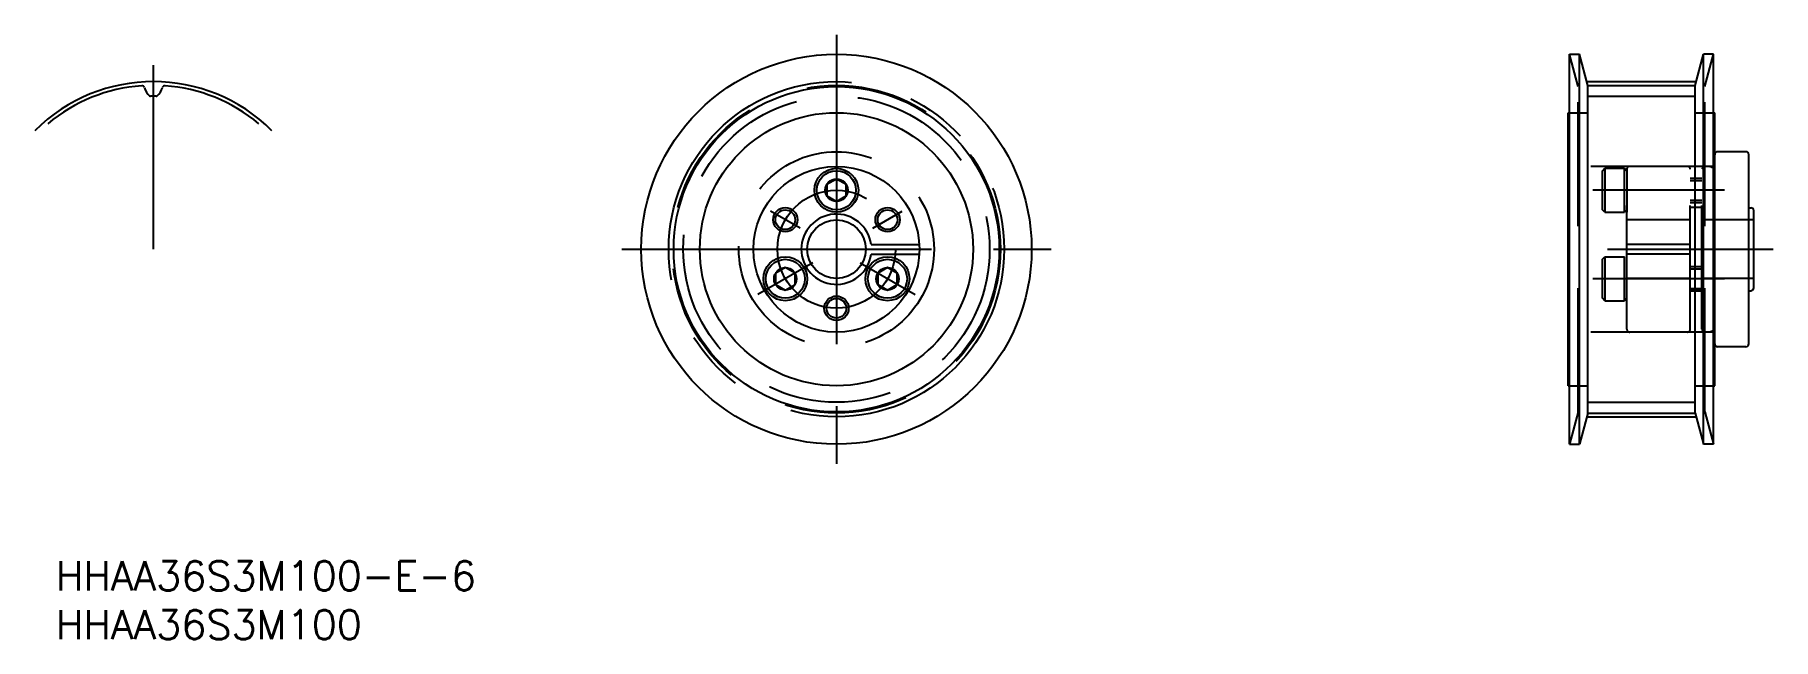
# Model space of a CAD drawing. Extents: x -82 to 96, y -40 to 22.
import ezdxf

# ---------------------------------------------------------------- set-up
doc = ezdxf.new("R2010")
doc.units = 0
doc.linetypes.add('CENTER', pattern=[50.8, 31.75, -6.35, 6.35, -6.35])
doc.linetypes.add('DASHED', pattern=[19.05, 12.7, -6.35])
doc.layers.get('0').update_dxf_attribs({"linetype": 'CONTINUOUS'})
doc.layers.add('CENTER', color=1, linetype='CENTER')
doc.styles.get("Standard").update_dxf_attribs({"font": 'txt.shx', "height": 3, "bigfont": 'bigfont.shx'})

# ---------------------------------------------------------------- blocks, each defined once
blk = doc.blocks.new('*U19')
at = {"color": 7, "linetype": 'CONTINUOUS'}
blk.add_text('HHAA36S3M100', height=3, dxfattribs=at).set_placement((-80, -40))
blk = doc.blocks.new('*U20')
at = {"color": 7, "linetype": 'CONTINUOUS'}
blk.add_text('HHAA36S3M100-E-6', height=3, dxfattribs=at).set_placement((-80, -35))

msp = doc.modelspace()

# ---------------------------------------------------------------- linework, layer by layer
at = {"color": 3, "linetype": 'DASHED'}
for p, q in [((76, 16.68), (75.11, 20)), ((89, 16.68), (89.89, 20)), ((76, -16.68), (76, 16.68)), ((89, -16.68), (89, 16.68)), ((77, 15.7), (88, 15.7)), ((75.11, 14), (77, 14)), ((88, 14), (89.89, 14)), ((90, 8.5), (75, 8.5)), ((78.5, 8.05), (78.75, 8.3)), ((78.5, 4.05), (78.5, 8.05)), ((78.75, 8.3), (80.75, 8.3)), ((78.75, 8.3), (78.75, 3.8)), ((80.75, 8.3), (81, 8.05)), ((80.75, 3.8), (80.75, 8.3)), ((81, -8.2), (81, 8.2)), ((87.5, -8.2), (87.5, 8.2)), ((87.5, 7.3), (88.7, 7.3)), ((88.7, -8.2), (88.7, 8.2)), ((89.39, 8.5), (89, 8.5)), ((89.69, 8.42), (89.39, 8.5)), ((87.5, 7.06), (88.7, 7.06)), ((78.75, 3.8), (78.5, 4.05)), ((78.75, 3.8), (80.75, 3.8)), ((81, 4.05), (80.75, 3.8)), ((87.5, 5.04), (88.7, 5.04)), ((87.5, 4.8), (88.7, 4.8)), ((88.7, 4.27), (87.5, 4.27)), ((87.5, 3), (81, 3)), ((94, 3), (88.7, 3)), ((87.5, 0.5), (81, 0.5)), ((78.5, -1.03), (78.75, -0.78)), ((78.5, -5.03), (78.5, -1.03)), ((78.75, -0.78), (80.75, -0.78)), ((78.75, -0.78), (78.75, -5.28)), ((80.75, -5.28), (80.75, -0.78)), ((87.5, -0.5), (81, -0.5)), ((87.5, -1.78), (88.7, -1.78)), ((87.5, -3), (81, -3)), ((87.5, -2.02), (88.7, -2.02)), ((94, -3), (88.7, -3)), ((78.75, -5.28), (78.5, -5.03)), ((78.75, -5.28), (80.75, -5.28)), ((81, -5.03), (80.75, -5.28)), ((87.5, -4.03), (88.7, -4.03)), ((88.7, -4.27), (87.5, -4.27)), ((87.5, -4.28), (88.7, -4.28)), ((90, -8.5), (75, -8.5)), ((89.39, -8.5), (89, -8.5)), ((89.69, -8.42), (89.39, -8.5)), ((75.11, -14), (77, -14)), ((88, -14), (89.89, -14)), ((77, -15.7), (88, -15.7)), ((76, -16.68), (75.11, -20)), ((89, -16.68), (89.89, -20))]:
    msp.add_line(p, q, dxfattribs=at)
at = {"color": 7, "linetype": 'CONTINUOUS'}
for p, q in [((75.11, 20), (76.15, 20)), ((75.11, -20), (75.11, 20)), ((77, 16.81), (76.15, 20)), ((76.15, -20), (76.15, 20)), ((88, 16.81), (88.85, 20)), ((89.89, 20), (88.85, 20)), ((88.85, -20), (88.85, 20)), ((89.89, -20), (89.89, 20)), ((77, 16.81), (88, 16.81)), ((77, -16.81), (77, 16.81)), ((88, -16.81), (88, 16.81)), ((75, -14), (75, 14)), ((75, 14), (75.11, 14)), ((89.89, 14), (90, 14)), ((90, -14), (90, 14)), ((90, -9.7), (90, 9.7)), ((93.2, 10), (90.3, 10)), ((93.5, -9.7), (93.5, 9.7)), ((0, 7.2), (-1, 6.63)), ((1, 6.63), (0, 7.2)), ((81, 8.3), (81, 3.8)), ((-1, 6.63), (-1, 5.47)), ((-1, 5.47), (0, 4.9)), ((0, 4.9), (1, 5.47)), ((1, 5.47), (1, 6.63)), ((93.5, 4.25), (93.7, 4.25)), ((94, -3.95), (94, 3.95)), ((3.57, 0.5), (8.49, 0.5)), ((3.57, -0.5), (8.49, -0.5)), ((-5.24, -1.87), (-6.24, -2.45)), ((-6.24, -2.45), (-6.24, -3.6)), ((-4.24, -2.45), (-5.24, -1.87)), ((-4.24, -3.6), (-4.24, -2.45)), ((5.23, -1.87), (4.23, -2.45)), ((4.23, -2.45), (4.23, -3.6)), ((6.23, -2.45), (5.23, -1.87)), ((6.23, -3.6), (6.23, -2.45)), ((-6.24, -3.6), (-5.24, -4.18)), ((-5.24, -4.18), (-4.24, -3.6)), ((4.23, -3.6), (5.23, -4.18)), ((5.23, -4.18), (6.23, -3.6)), ((93.5, -4.25), (93.7, -4.25)), ((93.2, -10), (90.3, -10)), ((75, -14), (75.11, -14)), ((89.89, -14), (90, -14)), ((77, -16.81), (76.15, -20)), ((77, -16.81), (88, -16.81)), ((88, -16.81), (88.85, -20)), ((88.21, -17.61), (88.21, -17.61)), ((88.43, -18.4), (88.43, -18.4)), ((75.11, -20), (76.15, -20)), ((89.89, -20), (88.85, -20))]:
    msp.add_line(p, q, dxfattribs=at)
for centre, radius in [((0, 0), 20), ((0, 0), 16.68), ((0, 0), 14), ((0, 0), 8.5), ((0, 6.05), 2.25), ((0, 6.05), 2), ((0, 6.05), 1.15), ((-5.24, 3.03), 1.01), ((5.24, 3.03), 1.01), ((0, 0), 3), ((-5.24, -3.03), 2.25), ((-5.24, -3.03), 2), ((5.23, -3.03), 2.25), ((5.23, -3.03), 2), ((-5.24, -3.03), 1.15), ((5.23, -3.03), 1.15), ((0, -6.05), 1.01)]:
    msp.add_circle(centre, radius, dxfattribs=at)
at = {"color": 3, "linetype": 'DASHED'}
for radius in [16.81, 15.7, 10]:
    msp.add_circle((0, 0), radius, dxfattribs=at)
at = {"color": 3, "linetype": 'CONTINUOUS'}
for centre in [(-5.24, 3.03), (5.24, 3.03), (0, -6.05)]:
    msp.add_circle(centre, 1.25, dxfattribs=at)
at = {"color": 7, "linetype": 'CONTINUOUS'}
for centre, radius, start, end in [((-70, 0), 16.81, 94.0817, 130), ((-71.18, 16.49), 0.28, 17.4244, 94.0817), ((-69.03, 17.16), 1.98, 197.4244, 226.1437), ((-70.97, 17.16), 1.98, 313.8563, 342.5756), ((-68.82, 16.49), 0.28, 85.9183, 162.5756), ((-70, 0), 16.81, 50, 85.9183), ((-70.29, 15.85), 0.15, 226.1437, 271.0465), ((-70, 0), 15.7, 90, 91.0465), ((-70, 0), 15.7, 88.9535, 90), ((-69.71, 15.85), 0.15, 268.9535, 313.8563), ((90.3, 9.7), 0.3, 90, 180), ((93.2, 9.7), 0.3, 0, 90), ((0, 0), 3.6, 7.9836, 352.0164), ((93.7, 3.95), 0.3, 360, 90), ((93.7, -3.95), 0.3, 270, 360), ((90.3, -9.7), 0.3, 180, 270), ((93.2, -9.7), 0.3, 270, 0)]:
    msp.add_arc(centre, radius, start, end, dxfattribs=at)
at = {"color": 3, "linetype": 'DASHED'}
for centre, radius, start, end in [((81.3, 8.2), 0.3, 90, 180), ((87.2, 8.2), 0.3, 0, 90), ((89, 8.2), 0.3, 90, 180), ((89.77, 8.73), 0.32, 255, 315.7191), ((81.3, -8.2), 0.3, 180, 270), ((87.2, -8.2), 0.3, 270, 0), ((89, -8.2), 0.3, 180, 270), ((89.77, -8.73), 0.32, 44.2809, 105)]:
    msp.add_arc(centre, radius, start, end, dxfattribs=at)
at = {"layer": 'CENTER', "color": 1, "linetype": 'CENTER'}
for p, q in [((0, 22), (0, -22)), ((-70, 0), (-70, 18.89)), ((77, 17.19), (88, 17.19)), ((91, 6.05), (77.5, 6.05)), ((-3.72, 2.15), (-6.75, 3.9)), ((3.72, 2.15), (6.75, 3.9)), ((-22, 0), (22, 0)), ((79, 0), (96, 0)), ((-2.42, -1.4), (-8.05, -4.65)), ((2.42, -1.4), (8.05, -4.65)), ((91, -3.03), (77.5, -3.03)), ((77, -17.19), (88, -17.19))]:
    msp.add_line(p, q, dxfattribs=at)
for radius in [17.19, 6.05]:
    msp.add_circle((0, 0), radius, dxfattribs=at)
msp.add_arc((-70, 0), 17.19, 45, 135, dxfattribs=at)

# ---------------------------------------------------------------- block references
at = {"color": 7, "linetype": 'CONTINUOUS'}
for name in ['*U20', '*U19']:
    msp.add_blockref(name, (0, 0), dxfattribs=at)

doc.saveas('drawing.dxf')
